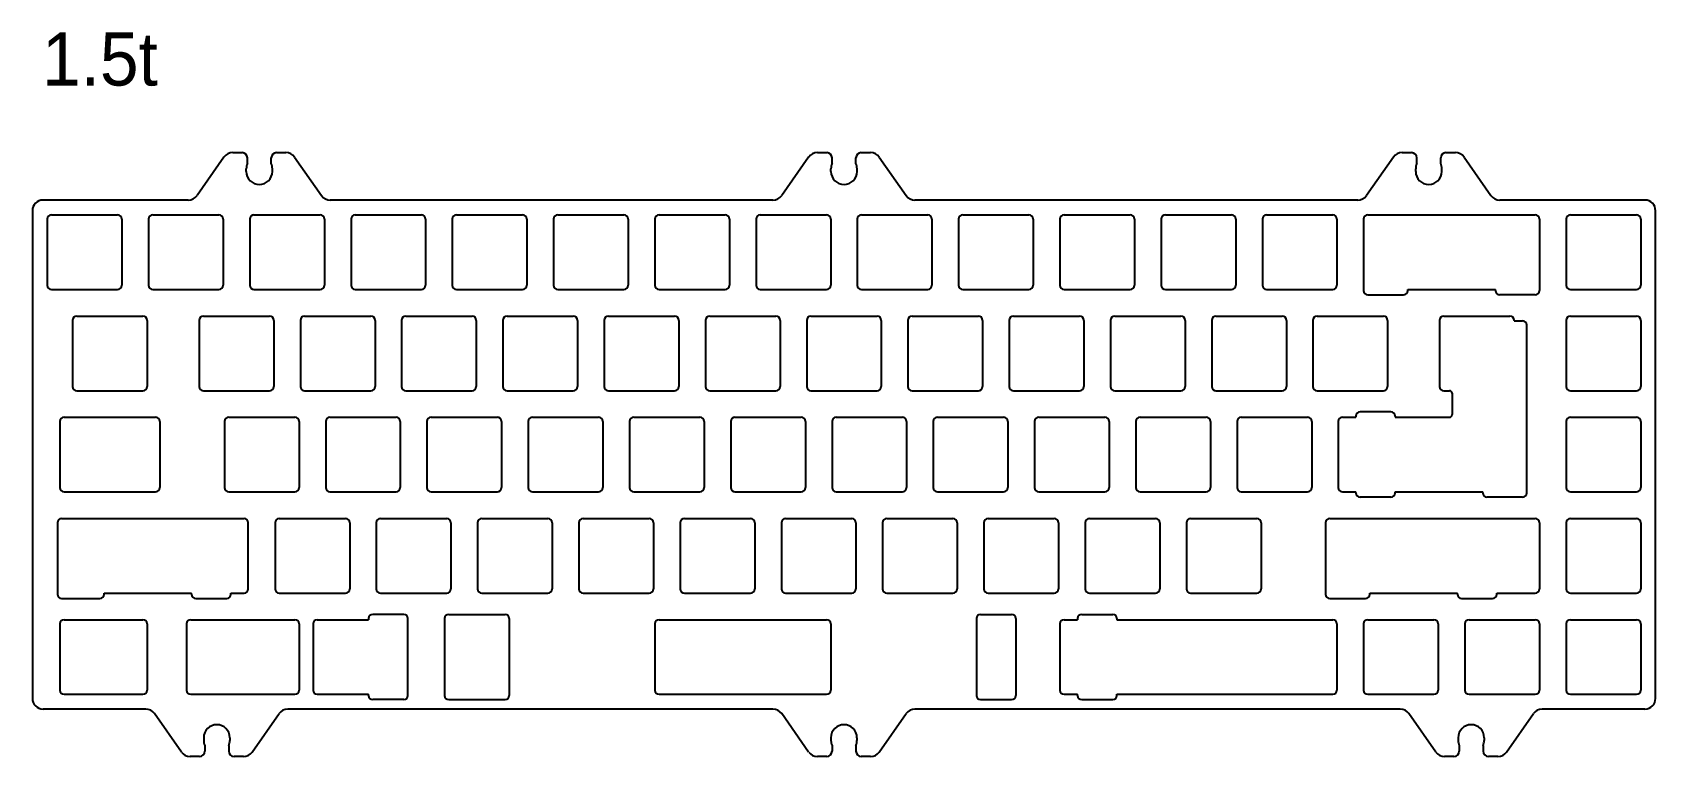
# Model space of a CAD drawing. Header units: millimetres. Extents: x 2 to 308, y 720 to 856.
import ezdxf

# ---------------------------------------------------------------- set-up
doc = ezdxf.new("R2010")
doc.units = ezdxf.units.MM
doc.styles.add('DD', font='', dxfattribs={"height": 3.2})
doc.styles.get('DD').set_extended_font_data('Gulim')

msp = doc.modelspace()

# ---------------------------------------------------------------- linework, layer by layer
for p, q in [((38.47, 832.56), (33.4, 825.32)), ((40.11, 833.41), (41.87, 833.41)), ((48.37, 833.41), (50.12, 833.41)), ((51.76, 832.56), (56.83, 825.32)), ((148.47, 832.56), (143.4, 825.32)), ((150.11, 833.41), (151.87, 833.41)), ((158.37, 833.41), (160.12, 833.41)), ((161.76, 832.56), (166.83, 825.32)), ((258.47, 832.56), (253.41, 825.32)), ((260.11, 833.41), (261.87, 833.41)), ((268.37, 833.41), (270.13, 833.41)), ((271.77, 832.56), (276.83, 825.32)), ((31.76, 824.47), (4.44, 824.47)), ((141.76, 824.47), (58.47, 824.47)), ((251.77, 824.47), (168.47, 824.47)), ((305.79, 824.47), (278.47, 824.47)), ((2.44, 822.47), (2.44, 730.67)), ((6.02, 821.69), (18.46, 821.69)), ((25.07, 821.69), (37.51, 821.69)), ((44.12, 821.69), (56.56, 821.69)), ((63.17, 821.69), (75.61, 821.69)), ((82.22, 821.69), (94.66, 821.69)), ((101.27, 821.69), (113.71, 821.69)), ((120.32, 821.69), (132.76, 821.69)), ((139.37, 821.69), (151.81, 821.69)), ((158.42, 821.69), (170.86, 821.69)), ((177.47, 821.69), (189.91, 821.69)), ((196.52, 821.69), (208.96, 821.69)), ((215.57, 821.69), (228.01, 821.69)), ((234.62, 821.69), (247.06, 821.69)), ((253.67, 821.69), (285.16, 821.69)), ((291.77, 821.69), (304.21, 821.69)), ((307.79, 730.67), (307.79, 822.47)), ((5.22, 820.89), (5.22, 808.45)), ((19.26, 820.89), (19.26, 808.45)), ((24.27, 820.89), (24.27, 808.45)), ((38.31, 820.89), (38.31, 808.45)), ((43.32, 820.89), (43.32, 808.45)), ((57.36, 820.89), (57.36, 808.45)), ((62.37, 820.89), (62.37, 808.45)), ((76.41, 820.89), (76.41, 808.45)), ((81.42, 820.89), (81.42, 808.45)), ((95.46, 820.89), (95.46, 808.45)), ((100.47, 820.89), (100.47, 808.45)), ((114.51, 820.89), (114.51, 808.45)), ((119.52, 820.89), (119.52, 808.45)), ((133.56, 820.89), (133.56, 808.45)), ((138.57, 820.89), (138.57, 808.45)), ((152.61, 820.89), (152.61, 808.45)), ((157.62, 820.89), (157.62, 808.45)), ((171.66, 820.89), (171.66, 808.45)), ((176.67, 820.89), (176.67, 808.45)), ((190.71, 820.89), (190.71, 808.45)), ((195.72, 820.89), (195.72, 808.45)), ((209.76, 820.89), (209.76, 808.45)), ((214.77, 820.89), (214.77, 808.45)), ((228.81, 820.89), (228.81, 808.45)), ((233.82, 820.89), (233.82, 808.45)), ((247.86, 820.89), (247.86, 808.45)), ((252.87, 820.89), (252.87, 807.45)), ((285.96, 820.89), (285.96, 807.45)), ((290.97, 820.89), (290.97, 808.45)), ((305.01, 820.89), (305.01, 808.45)), ((6.02, 807.65), (18.46, 807.65)), ((25.07, 807.65), (37.51, 807.65)), ((44.12, 807.65), (56.56, 807.65)), ((63.17, 807.65), (75.61, 807.65)), ((82.22, 807.65), (94.66, 807.65)), ((101.27, 807.65), (113.71, 807.65)), ((120.32, 807.65), (132.76, 807.65)), ((139.37, 807.65), (151.81, 807.65)), ((158.42, 807.65), (170.86, 807.65)), ((177.47, 807.65), (189.91, 807.65)), ((196.52, 807.65), (208.96, 807.65)), ((215.57, 807.65), (228.01, 807.65)), ((234.62, 807.65), (247.06, 807.65)), ((253.67, 806.65), (260.38, 806.65)), ((261.18, 807.45), (261.18, 807.65)), ((261.18, 807.65), (277.66, 807.65)), ((277.66, 807.45), (277.66, 807.65)), ((285.16, 806.65), (278.46, 806.65)), ((291.77, 807.65), (304.21, 807.65)), ((9.98, 801.84), (9.98, 789.4)), ((10.78, 802.64), (23.22, 802.64)), ((24.02, 801.84), (24.02, 789.4)), ((33.8, 801.84), (33.8, 789.4)), ((34.6, 802.64), (47.04, 802.64)), ((47.84, 801.84), (47.84, 789.4)), ((52.85, 801.84), (52.85, 789.4)), ((53.65, 802.64), (66.09, 802.64)), ((66.89, 801.84), (66.89, 789.4)), ((71.9, 801.84), (71.9, 789.4)), ((72.7, 802.64), (85.14, 802.64)), ((85.94, 801.84), (85.94, 789.4)), ((90.95, 801.84), (90.95, 789.4)), ((91.75, 802.64), (104.19, 802.64)), ((104.99, 801.84), (104.99, 789.4)), ((110, 801.84), (110, 789.4)), ((110.8, 802.64), (123.24, 802.64)), ((124.04, 801.84), (124.04, 789.4)), ((129.05, 801.84), (129.05, 789.4)), ((129.85, 802.64), (142.29, 802.64)), ((143.09, 801.84), (143.09, 789.4)), ((148.1, 801.84), (148.1, 789.4)), ((148.9, 802.64), (161.34, 802.64)), ((162.14, 801.84), (162.14, 789.4)), ((167.15, 801.84), (167.15, 789.4)), ((167.95, 802.64), (180.39, 802.64)), ((181.19, 801.84), (181.19, 789.4)), ((186.2, 801.84), (186.2, 789.4)), ((187, 802.64), (199.44, 802.64)), ((200.24, 801.84), (200.24, 789.4)), ((205.25, 801.84), (205.25, 789.4)), ((206.05, 802.64), (218.49, 802.64)), ((219.29, 801.84), (219.29, 789.4)), ((224.3, 801.84), (224.3, 789.4)), ((225.1, 802.64), (237.54, 802.64)), ((238.34, 801.84), (238.34, 789.4)), ((243.35, 801.84), (243.35, 789.4)), ((244.15, 802.64), (256.59, 802.64)), ((257.39, 801.84), (257.39, 789.4)), ((267.16, 801.84), (267.16, 789.4)), ((267.96, 802.64), (280.4, 802.64)), ((281.2, 801.84), (281.2, 801.73)), ((281.2, 801.73), (282.75, 801.73)), ((283.55, 769.35), (283.55, 800.93)), ((290.97, 801.84), (290.97, 789.4)), ((291.77, 802.64), (304.21, 802.64)), ((305.01, 801.84), (305.01, 789.4)), ((10.78, 788.6), (23.22, 788.6)), ((34.6, 788.6), (47.04, 788.6)), ((53.65, 788.6), (66.09, 788.6)), ((72.7, 788.6), (85.14, 788.6)), ((91.75, 788.6), (104.19, 788.6)), ((110.8, 788.6), (123.24, 788.6)), ((129.85, 788.6), (142.29, 788.6)), ((148.9, 788.6), (161.34, 788.6)), ((167.95, 788.6), (180.39, 788.6)), ((187, 788.6), (199.44, 788.6)), ((206.05, 788.6), (218.49, 788.6)), ((225.1, 788.6), (237.54, 788.6)), ((244.15, 788.6), (256.59, 788.6)), ((267.96, 788.6), (269.01, 788.6)), ((269.51, 788.1), (269.51, 784.09)), ((291.77, 788.6), (304.21, 788.6)), ((7.6, 782.79), (7.6, 770.35)), ((8.4, 783.59), (25.61, 783.59)), ((26.41, 782.79), (26.41, 770.35)), ((38.56, 782.79), (38.56, 770.35)), ((39.36, 783.59), (51.8, 783.59)), ((52.6, 782.79), (52.6, 770.35)), ((57.61, 782.79), (57.61, 770.35)), ((58.41, 783.59), (70.85, 783.59)), ((71.65, 782.79), (71.65, 770.35)), ((76.66, 782.79), (76.66, 770.35)), ((77.46, 783.59), (89.9, 783.59)), ((90.7, 782.79), (90.7, 770.35)), ((95.71, 782.79), (95.71, 770.35)), ((96.51, 783.59), (108.95, 783.59)), ((109.75, 782.79), (109.75, 770.35)), ((114.76, 782.79), (114.76, 770.35)), ((115.56, 783.59), (128, 783.59)), ((128.8, 782.79), (128.8, 770.35)), ((133.81, 782.79), (133.81, 770.35)), ((134.61, 783.59), (147.05, 783.59)), ((147.85, 782.79), (147.85, 770.35)), ((152.86, 782.79), (152.86, 770.35)), ((153.66, 783.59), (166.1, 783.59)), ((166.9, 782.79), (166.9, 770.35)), ((171.91, 782.79), (171.91, 770.35)), ((172.71, 783.59), (185.15, 783.59)), ((185.95, 782.79), (185.95, 770.35)), ((190.96, 782.79), (190.96, 770.35)), ((191.76, 783.59), (204.2, 783.59)), ((205, 782.79), (205, 770.35)), ((210.01, 782.79), (210.01, 770.35)), ((210.81, 783.59), (223.25, 783.59)), ((224.05, 782.79), (224.05, 770.35)), ((229.06, 782.79), (229.06, 770.35)), ((229.86, 783.59), (242.3, 783.59)), ((243.1, 782.79), (243.1, 770.35)), ((248.11, 782.79), (248.11, 770.35)), ((248.91, 783.59), (251.4, 783.59)), ((251.4, 783.79), (251.4, 783.59)), ((258, 784.59), (252.2, 784.59)), ((258.8, 783.79), (258.8, 783.59)), ((258.8, 783.59), (269.01, 783.59)), ((290.97, 782.79), (290.97, 770.35)), ((291.77, 783.59), (304.21, 783.59)), ((305.01, 782.79), (305.01, 770.35)), ((8.4, 769.55), (25.61, 769.55)), ((39.36, 769.55), (51.8, 769.55)), ((58.41, 769.55), (70.85, 769.55)), ((77.46, 769.55), (89.9, 769.55)), ((96.51, 769.55), (108.95, 769.55)), ((115.56, 769.55), (128, 769.55)), ((134.61, 769.55), (147.05, 769.55)), ((153.66, 769.55), (166.1, 769.55)), ((172.71, 769.55), (185.15, 769.55)), ((191.76, 769.55), (204.2, 769.55)), ((210.81, 769.55), (223.25, 769.55)), ((229.86, 769.55), (242.3, 769.55)), ((248.91, 769.55), (251.4, 769.55)), ((251.4, 769.35), (251.4, 769.55)), ((258.8, 769.35), (258.8, 769.55)), ((258.8, 769.55), (275.27, 769.55)), ((275.27, 769.35), (275.27, 769.55)), ((291.77, 769.55), (304.21, 769.55)), ((258, 768.55), (252.2, 768.55)), ((282.75, 768.55), (276.07, 768.55)), ((7.13, 763.74), (7.13, 750.3)), ((7.93, 764.54), (42.25, 764.54)), ((43.05, 751.3), (43.05, 763.74)), ((48.08, 763.74), (48.08, 751.3)), ((48.88, 764.54), (61.32, 764.54)), ((62.12, 763.74), (62.12, 751.3)), ((67.13, 763.74), (67.13, 751.3)), ((67.93, 764.54), (80.37, 764.54)), ((81.17, 763.74), (81.17, 751.3)), ((86.18, 763.74), (86.18, 751.3)), ((86.98, 764.54), (99.42, 764.54)), ((100.22, 763.74), (100.22, 751.3)), ((105.23, 763.74), (105.23, 751.3)), ((106.03, 764.54), (118.47, 764.54)), ((119.27, 763.74), (119.27, 751.3)), ((124.28, 763.74), (124.28, 751.3)), ((125.08, 764.54), (137.52, 764.54)), ((138.32, 763.74), (138.32, 751.3)), ((143.33, 763.74), (143.33, 751.3)), ((144.13, 764.54), (156.57, 764.54)), ((157.37, 763.74), (157.37, 751.3)), ((162.38, 763.74), (162.38, 751.3)), ((163.18, 764.54), (175.62, 764.54)), ((176.42, 763.74), (176.42, 751.3)), ((181.43, 763.74), (181.43, 751.3)), ((182.23, 764.54), (194.67, 764.54)), ((195.47, 763.74), (195.47, 751.3)), ((200.48, 763.74), (200.48, 751.3)), ((201.28, 764.54), (213.72, 764.54)), ((214.52, 763.74), (214.52, 751.3)), ((219.53, 763.74), (219.53, 751.3)), ((220.33, 764.54), (232.77, 764.54)), ((233.57, 763.74), (233.57, 751.3)), ((245.73, 763.74), (245.73, 750.3)), ((246.53, 764.54), (285.16, 764.54)), ((285.96, 763.74), (285.96, 751.3)), ((290.97, 763.74), (290.97, 751.3)), ((291.77, 764.54), (304.21, 764.54)), ((305.01, 763.74), (305.01, 751.3)), ((7.93, 749.5), (15.11, 749.5)), ((15.91, 750.3), (15.91, 750.5)), ((15.91, 750.5), (32.39, 750.5)), ((32.39, 750.3), (32.39, 750.5)), ((33.19, 749.5), (38.99, 749.5)), ((39.79, 750.3), (39.79, 750.5)), ((39.79, 750.5), (42.25, 750.5)), ((48.88, 750.5), (61.32, 750.5)), ((67.93, 750.5), (80.37, 750.5)), ((86.98, 750.5), (99.42, 750.5)), ((106.03, 750.5), (118.47, 750.5)), ((125.08, 750.5), (137.52, 750.5)), ((144.13, 750.5), (156.57, 750.5)), ((163.18, 750.5), (175.62, 750.5)), ((182.23, 750.5), (194.67, 750.5)), ((201.28, 750.5), (213.72, 750.5)), ((220.33, 750.5), (232.77, 750.5)), ((246.53, 749.5), (253.24, 749.5)), ((254.04, 750.3), (254.04, 750.5)), ((254.04, 750.5), (270.51, 750.5)), ((270.51, 750.3), (270.51, 750.5)), ((271.31, 749.5), (277.11, 749.5)), ((277.91, 750.3), (277.91, 750.5)), ((277.91, 750.5), (285.16, 750.5)), ((291.77, 750.5), (304.21, 750.5)), ((8.4, 745.49), (23.22, 745.49)), ((32.22, 745.49), (51.8, 745.49)), ((56.03, 745.49), (65.69, 745.49)), ((65.69, 745.69), (65.69, 745.49)), ((72.29, 746.49), (66.49, 746.49)), ((73.09, 731.25), (73.09, 745.69)), ((79.95, 745.69), (79.95, 731.25)), ((80.75, 746.49), (91.35, 746.49)), ((92.15, 745.69), (92.15, 731.25)), ((120.32, 745.49), (151.81, 745.49)), ((180.02, 745.69), (180.02, 731.25)), ((180.82, 746.49), (186.62, 746.49)), ((187.42, 745.69), (187.42, 731.25)), ((196.52, 745.49), (199.07, 745.49)), ((199.07, 745.69), (199.07, 745.49)), ((199.87, 746.49), (205.67, 746.49)), ((206.47, 745.69), (206.47, 745.49)), ((206.47, 745.49), (247.06, 745.49)), ((253.67, 745.49), (266.11, 745.49)), ((272.72, 745.49), (285.16, 745.49)), ((291.77, 745.49), (304.21, 745.49)), ((7.6, 744.69), (7.6, 732.25)), ((24.02, 744.69), (24.02, 732.25)), ((31.42, 744.69), (31.42, 732.25)), ((52.6, 744.69), (52.6, 732.25)), ((55.23, 744.69), (55.23, 732.25)), ((119.52, 744.69), (119.52, 732.25)), ((152.61, 744.69), (152.61, 732.25)), ((195.72, 744.69), (195.72, 732.25)), ((247.86, 744.69), (247.86, 732.25)), ((252.87, 744.69), (252.87, 732.25)), ((266.91, 744.69), (266.91, 732.25)), ((271.92, 744.69), (271.92, 732.25)), ((285.96, 744.69), (285.96, 732.25)), ((290.97, 744.69), (290.97, 732.25)), ((305.01, 744.69), (305.01, 732.25)), ((8.4, 731.45), (23.22, 731.45)), ((32.22, 731.45), (51.8, 731.45)), ((56.03, 731.45), (65.69, 731.45)), ((65.69, 731.25), (65.69, 731.45)), ((72.29, 730.45), (66.49, 730.45)), ((80.75, 730.45), (91.35, 730.45)), ((120.32, 731.45), (151.81, 731.45)), ((180.82, 730.45), (186.62, 730.45)), ((196.52, 731.45), (199.07, 731.45)), ((199.07, 731.25), (199.07, 731.45)), ((199.87, 730.45), (205.67, 730.45)), ((206.47, 731.25), (206.47, 731.45)), ((206.47, 731.45), (247.06, 731.45)), ((253.67, 731.45), (266.11, 731.45)), ((272.72, 731.45), (285.16, 731.45)), ((291.77, 731.45), (304.21, 731.45)), ((23.76, 728.67), (4.44, 728.67)), ((30.47, 720.58), (25.4, 727.82)), ((43.76, 720.58), (48.83, 727.82)), ((141.76, 728.67), (50.47, 728.67)), ((148.47, 720.58), (143.4, 727.82)), ((161.76, 720.58), (166.83, 727.82)), ((259.77, 728.67), (168.47, 728.67)), ((266.47, 720.58), (261.41, 727.82)), ((279.77, 720.58), (284.83, 727.82)), ((305.79, 728.67), (286.47, 728.67)), ((33.86, 719.73), (32.11, 719.73)), ((42.12, 719.73), (40.36, 719.73)), ((151.86, 719.73), (150.11, 719.73)), ((160.12, 719.73), (158.36, 719.73)), ((269.87, 719.73), (268.11, 719.73)), ((278.13, 719.73), (276.37, 719.73))]:
    msp.add_line(p, q)
at = {"linetype": 'Continuous'}
for p, q in [((42.87, 831.33), (42.87, 832.41)), ((47.37, 831.33), (47.37, 832.41)), ((152.87, 831.33), (152.87, 832.41)), ((157.37, 831.33), (157.37, 832.41)), ((262.87, 831.33), (262.87, 832.41)), ((267.37, 831.33), (267.37, 832.41)), ((42.67, 829.86), (42.67, 830.36)), ((47.57, 829.86), (47.57, 830.36)), ((152.67, 829.86), (152.67, 830.36)), ((157.57, 829.86), (157.57, 830.36)), ((262.67, 829.86), (262.67, 830.36)), ((267.57, 829.86), (267.57, 830.36)), ((34.66, 723.28), (34.66, 722.78)), ((34.86, 721.81), (34.86, 720.73)), ((39.36, 721.81), (39.36, 720.73)), ((39.56, 723.28), (39.56, 722.78)), ((152.66, 723.28), (152.66, 722.78)), ((152.86, 721.81), (152.86, 720.73)), ((157.36, 721.81), (157.36, 720.73)), ((157.56, 723.28), (157.56, 722.78)), ((270.67, 723.28), (270.67, 722.78)), ((270.87, 721.81), (270.87, 720.73)), ((275.37, 721.81), (275.37, 720.73)), ((275.57, 723.28), (275.57, 722.78))]:
    msp.add_line(p, q, dxfattribs=at)
for centre, radius, start, end in [((40.11, 831.41), 2, 90, 145), ((50.12, 831.41), 2, 35, 90), ((150.11, 831.41), 2, 90, 145), ((160.12, 831.41), 2, 35, 90), ((260.11, 831.41), 2, 90, 145), ((270.13, 831.41), 2, 35, 90), ((4.44, 822.47), 2, 90, 180), ((31.76, 826.47), 2, 270, 325), ((58.47, 826.47), 2, 215, 270), ((141.76, 826.47), 2, 270, 325), ((168.47, 826.47), 2, 215, 270), ((251.77, 826.47), 2, 270, 325), ((278.47, 826.47), 2, 215, 270), ((305.79, 822.47), 2, 0, 90), ((6.02, 820.89), 0.8, 90, 180), ((18.46, 820.89), 0.8, 0, 90), ((25.07, 820.89), 0.8, 90, 180), ((37.51, 820.89), 0.8, 0, 90), ((44.12, 820.89), 0.8, 90, 180), ((56.56, 820.89), 0.8, 0, 90), ((63.17, 820.89), 0.8, 90, 180), ((75.61, 820.89), 0.8, 0, 90), ((82.22, 820.89), 0.8, 90, 180), ((94.66, 820.89), 0.8, 0, 90), ((101.27, 820.89), 0.8, 90, 180), ((113.71, 820.89), 0.8, 0, 90), ((120.32, 820.89), 0.8, 90, 180), ((132.76, 820.89), 0.8, 0, 90), ((139.37, 820.89), 0.8, 90, 180), ((151.81, 820.89), 0.8, 0, 90), ((158.42, 820.89), 0.8, 90, 180), ((170.86, 820.89), 0.8, 0, 90), ((177.47, 820.89), 0.8, 90, 180), ((189.91, 820.89), 0.8, 0, 90), ((196.52, 820.89), 0.8, 90, 180), ((208.96, 820.89), 0.8, 0, 90), ((215.57, 820.89), 0.8, 90, 180), ((228.01, 820.89), 0.8, 0, 90), ((234.62, 820.89), 0.8, 90, 180), ((247.06, 820.89), 0.8, 0, 90), ((253.67, 820.89), 0.8, 90, 180), ((285.16, 820.89), 0.8, 0, 90), ((291.77, 820.89), 0.8, 90, 180), ((304.21, 820.89), 0.8, 0, 90), ((6.02, 808.45), 0.8, 180, 270), ((18.46, 808.45), 0.8, 270, 0), ((25.07, 808.45), 0.8, 180, 270), ((37.51, 808.45), 0.8, 270, 0), ((44.12, 808.45), 0.8, 180, 270), ((56.56, 808.45), 0.8, 270, 0), ((63.17, 808.45), 0.8, 180, 270), ((75.61, 808.45), 0.8, 270, 0), ((82.22, 808.45), 0.8, 180, 270), ((94.66, 808.45), 0.8, 270, 0), ((101.27, 808.45), 0.8, 180, 270), ((113.71, 808.45), 0.8, 270, 0), ((120.32, 808.45), 0.8, 180, 270), ((132.76, 808.45), 0.8, 270, 0), ((139.37, 808.45), 0.8, 180, 270), ((151.81, 808.45), 0.8, 270, 0), ((158.42, 808.45), 0.8, 180, 270), ((170.86, 808.45), 0.8, 270, 0), ((177.47, 808.45), 0.8, 180, 270), ((189.91, 808.45), 0.8, 270, 0), ((196.52, 808.45), 0.8, 180, 270), ((208.96, 808.45), 0.8, 270, 0), ((215.57, 808.45), 0.8, 180, 270), ((228.01, 808.45), 0.8, 270, 0), ((234.62, 808.45), 0.8, 180, 270), ((247.06, 808.45), 0.8, 270, 0), ((253.67, 807.45), 0.8, 180, 270), ((260.38, 807.45), 0.8, 270, 0), ((278.46, 807.45), 0.8, 180, 270), ((285.16, 807.45), 0.8, 270, 0), ((291.77, 808.45), 0.8, 180, 270), ((304.21, 808.45), 0.8, 270, 0), ((10.78, 801.84), 0.8, 90, 180), ((23.22, 801.84), 0.8, 0, 90), ((34.6, 801.84), 0.8, 90, 180), ((47.04, 801.84), 0.8, 0, 90), ((53.65, 801.84), 0.8, 90, 180), ((66.09, 801.84), 0.8, 0, 90), ((72.7, 801.84), 0.8, 90, 180), ((85.14, 801.84), 0.8, 0, 90), ((91.75, 801.84), 0.8, 90, 180), ((104.19, 801.84), 0.8, 0, 90), ((110.8, 801.84), 0.8, 90, 180), ((123.24, 801.84), 0.8, 0, 90), ((129.85, 801.84), 0.8, 90, 180), ((142.29, 801.84), 0.8, 0, 90), ((148.9, 801.84), 0.8, 90, 180), ((161.34, 801.84), 0.8, 0, 90), ((167.95, 801.84), 0.8, 90, 180), ((180.39, 801.84), 0.8, 0, 90), ((187, 801.84), 0.8, 90, 180), ((199.44, 801.84), 0.8, 0, 90), ((206.05, 801.84), 0.8, 90, 180), ((218.49, 801.84), 0.8, 0, 90), ((225.1, 801.84), 0.8, 90, 180), ((237.54, 801.84), 0.8, 0, 90), ((244.15, 801.84), 0.8, 90, 180), ((256.59, 801.84), 0.8, 0, 90), ((267.96, 801.84), 0.8, 90, 180), ((280.4, 801.84), 0.8, 0, 90), ((282.75, 800.93), 0.8, 0, 90), ((291.77, 801.84), 0.8, 90, 180), ((304.21, 801.84), 0.8, 0, 90), ((10.78, 789.4), 0.8, 180, 270), ((23.22, 789.4), 0.8, 270, 0), ((34.6, 789.4), 0.8, 180, 270), ((47.04, 789.4), 0.8, 270, 0), ((53.65, 789.4), 0.8, 180, 270), ((66.09, 789.4), 0.8, 270, 0), ((72.7, 789.4), 0.8, 180, 270), ((85.14, 789.4), 0.8, 270, 0), ((91.75, 789.4), 0.8, 180, 270), ((104.19, 789.4), 0.8, 270, 0), ((110.8, 789.4), 0.8, 180, 270), ((123.24, 789.4), 0.8, 270, 0), ((129.85, 789.4), 0.8, 180, 270), ((142.29, 789.4), 0.8, 270, 0), ((148.9, 789.4), 0.8, 180, 270), ((161.34, 789.4), 0.8, 270, 0), ((167.95, 789.4), 0.8, 180, 270), ((180.39, 789.4), 0.8, 270, 0), ((187, 789.4), 0.8, 180, 270), ((199.44, 789.4), 0.8, 270, 0), ((206.05, 789.4), 0.8, 180, 270), ((218.49, 789.4), 0.8, 270, 0), ((225.1, 789.4), 0.8, 180, 270), ((237.54, 789.4), 0.8, 270, 0), ((244.15, 789.4), 0.8, 180, 270), ((256.59, 789.4), 0.8, 270, 0), ((267.96, 789.4), 0.8, 180, 270), ((269.01, 788.1), 0.5, 0, 90), ((291.77, 789.4), 0.8, 180, 270), ((304.21, 789.4), 0.8, 270, 0), ((8.4, 782.79), 0.8, 90, 180), ((25.61, 782.79), 0.8, 0, 90), ((39.36, 782.79), 0.8, 90, 180), ((51.8, 782.79), 0.8, 0, 90), ((58.41, 782.79), 0.8, 90, 180), ((70.85, 782.79), 0.8, 0, 90), ((77.46, 782.79), 0.8, 90, 180), ((89.9, 782.79), 0.8, 0, 90), ((96.51, 782.79), 0.8, 90, 180), ((108.95, 782.79), 0.8, 0, 90), ((115.56, 782.79), 0.8, 90, 180), ((128, 782.79), 0.8, 0, 90), ((134.61, 782.79), 0.8, 90, 180), ((147.05, 782.79), 0.8, 0, 90), ((153.66, 782.79), 0.8, 90, 180), ((166.1, 782.79), 0.8, 0, 90), ((172.71, 782.79), 0.8, 90, 180), ((185.15, 782.79), 0.8, 0, 90), ((191.76, 782.79), 0.8, 90, 180), ((204.2, 782.79), 0.8, 0, 90), ((210.81, 782.79), 0.8, 90, 180), ((223.25, 782.79), 0.8, 0, 90), ((229.86, 782.79), 0.8, 90, 180), ((242.3, 782.79), 0.8, 0, 90), ((248.91, 782.79), 0.8, 90, 180), ((252.2, 783.79), 0.8, 90, 180), ((258, 783.79), 0.8, 360, 90), ((269.01, 784.09), 0.5, 270, 0), ((291.77, 782.79), 0.8, 90, 180), ((304.21, 782.79), 0.8, 0, 90), ((8.4, 770.35), 0.8, 180, 270), ((25.61, 770.35), 0.8, 270, 0), ((39.36, 770.35), 0.8, 180, 270), ((51.8, 770.35), 0.8, 270, 0), ((58.41, 770.35), 0.8, 180, 270), ((70.85, 770.35), 0.8, 270, 0), ((77.46, 770.35), 0.8, 180, 270), ((89.9, 770.35), 0.8, 270, 0), ((96.51, 770.35), 0.8, 180, 270), ((108.95, 770.35), 0.8, 270, 0), ((115.56, 770.35), 0.8, 180, 270), ((128, 770.35), 0.8, 270, 0), ((134.61, 770.35), 0.8, 180, 270), ((147.05, 770.35), 0.8, 270, 0), ((153.66, 770.35), 0.8, 180, 270), ((166.1, 770.35), 0.8, 270, 0), ((172.71, 770.35), 0.8, 180, 270), ((185.15, 770.35), 0.8, 270, 0), ((191.76, 770.35), 0.8, 180, 270), ((204.2, 770.35), 0.8, 270, 0), ((210.81, 770.35), 0.8, 180, 270), ((223.25, 770.35), 0.8, 270, 0), ((229.86, 770.35), 0.8, 180, 270), ((242.3, 770.35), 0.8, 270, 0), ((248.91, 770.35), 0.8, 180, 270), ((291.77, 770.35), 0.8, 180, 270), ((304.21, 770.35), 0.8, 270, 0), ((252.2, 769.35), 0.8, 180, 270), ((258, 769.35), 0.8, 270, 0), ((276.07, 769.35), 0.8, 180, 270), ((282.75, 769.35), 0.8, 270, 0), ((7.93, 763.74), 0.8, 90, 180), ((42.25, 763.74), 0.8, 0, 90), ((48.88, 763.74), 0.8, 90, 180), ((61.32, 763.74), 0.8, 0, 90), ((67.93, 763.74), 0.8, 90, 180), ((80.37, 763.74), 0.8, 0, 90), ((86.98, 763.74), 0.8, 90, 180), ((99.42, 763.74), 0.8, 0, 90), ((106.03, 763.74), 0.8, 90, 180), ((118.47, 763.74), 0.8, 0, 90), ((125.08, 763.74), 0.8, 90, 180), ((137.52, 763.74), 0.8, 0, 90), ((144.13, 763.74), 0.8, 90, 180), ((156.57, 763.74), 0.8, 0, 90), ((163.18, 763.74), 0.8, 90, 180), ((175.62, 763.74), 0.8, 0, 90), ((182.23, 763.74), 0.8, 90, 180), ((194.67, 763.74), 0.8, 0, 90), ((201.28, 763.74), 0.8, 90, 180), ((213.72, 763.74), 0.8, 0, 90), ((220.33, 763.74), 0.8, 90, 180), ((232.77, 763.74), 0.8, 0, 90), ((246.53, 763.74), 0.8, 90, 180), ((285.16, 763.74), 0.8, 0, 90), ((291.77, 763.74), 0.8, 90, 180), ((304.21, 763.74), 0.8, 0, 90), ((42.25, 751.3), 0.8, 270, 0), ((48.88, 751.3), 0.8, 180, 270), ((61.32, 751.3), 0.8, 270, 0), ((67.93, 751.3), 0.8, 180, 270), ((80.37, 751.3), 0.8, 270, 0), ((86.98, 751.3), 0.8, 180, 270), ((99.42, 751.3), 0.8, 270, 0), ((106.03, 751.3), 0.8, 180, 270), ((118.47, 751.3), 0.8, 270, 0), ((125.08, 751.3), 0.8, 180, 270), ((137.52, 751.3), 0.8, 270, 0), ((144.13, 751.3), 0.8, 180, 270), ((156.57, 751.3), 0.8, 270, 0), ((163.18, 751.3), 0.8, 180, 270), ((175.62, 751.3), 0.8, 270, 0), ((182.23, 751.3), 0.8, 180, 270), ((194.67, 751.3), 0.8, 270, 0), ((201.28, 751.3), 0.8, 180, 270), ((213.72, 751.3), 0.8, 270, 0), ((220.33, 751.3), 0.8, 180, 270), ((232.77, 751.3), 0.8, 270, 0), ((285.16, 751.3), 0.8, 270, 0), ((291.77, 751.3), 0.8, 180, 270), ((304.21, 751.3), 0.8, 270, 0), ((7.93, 750.3), 0.8, 180, 270), ((15.11, 750.3), 0.8, 270, 0), ((33.19, 750.3), 0.8, 180, 270), ((38.99, 750.3), 0.8, 270, 0), ((246.53, 750.3), 0.8, 180, 270), ((253.24, 750.3), 0.8, 270, 0), ((271.31, 750.3), 0.8, 180, 270), ((277.11, 750.3), 0.8, 270, 0), ((8.4, 744.69), 0.8, 90, 180), ((23.22, 744.69), 0.8, 0, 90), ((32.22, 744.69), 0.8, 90, 180), ((51.8, 744.69), 0.8, 0, 90), ((56.03, 744.69), 0.8, 90, 180), ((66.49, 745.69), 0.8, 90, 180), ((72.29, 745.69), 0.8, 0, 90), ((80.75, 745.69), 0.8, 90, 180), ((91.35, 745.69), 0.8, 0, 90), ((120.32, 744.69), 0.8, 90, 180), ((151.81, 744.69), 0.8, 0, 90), ((180.82, 745.69), 0.8, 90, 180), ((186.62, 745.69), 0.8, 0, 90), ((196.52, 744.69), 0.8, 90, 180), ((199.87, 745.69), 0.8, 90, 180), ((205.67, 745.69), 0.8, 0, 90), ((247.06, 744.69), 0.8, 0, 90), ((253.67, 744.69), 0.8, 90, 180), ((266.11, 744.69), 0.8, 0, 90), ((272.72, 744.69), 0.8, 90, 180), ((285.16, 744.69), 0.8, 0, 90), ((291.77, 744.69), 0.8, 90, 180), ((304.21, 744.69), 0.8, 0, 90), ((4.44, 730.67), 2, 180, 270), ((8.4, 732.25), 0.8, 180, 270), ((23.22, 732.25), 0.8, 270, 0), ((32.22, 732.25), 0.8, 180, 270), ((51.8, 732.25), 0.8, 270, 0), ((56.03, 732.25), 0.8, 180, 270), ((66.49, 731.25), 0.8, 180, 270), ((72.29, 731.25), 0.8, 270, 0), ((80.75, 731.25), 0.8, 180, 270), ((91.35, 731.25), 0.8, 270, 0), ((120.32, 732.25), 0.8, 180, 270), ((151.81, 732.25), 0.8, 270, 0), ((180.82, 731.25), 0.8, 180, 270), ((186.62, 731.25), 0.8, 270, 0), ((196.52, 732.25), 0.8, 180, 270), ((199.87, 731.25), 0.8, 180, 270), ((205.67, 731.25), 0.8, 270, 360), ((247.06, 732.25), 0.8, 270, 0), ((253.67, 732.25), 0.8, 180, 270), ((266.11, 732.25), 0.8, 270, 0), ((272.72, 732.25), 0.8, 180, 270), ((285.16, 732.25), 0.8, 270, 0), ((291.77, 732.25), 0.8, 180, 270), ((304.21, 732.25), 0.8, 270, 0), ((305.79, 730.67), 2, 270, 0), ((23.76, 726.67), 2, 35, 90), ((50.47, 726.67), 2, 90, 145), ((141.76, 726.67), 2, 35, 90), ((168.47, 726.67), 2, 90, 145), ((259.77, 726.67), 2, 35, 90), ((286.47, 726.67), 2, 90, 145), ((32.11, 721.73), 2, 215, 270), ((42.12, 721.73), 2, 270, 325), ((150.11, 721.73), 2, 215, 270), ((160.12, 721.73), 2, 270, 325), ((268.11, 721.73), 2, 215, 270), ((278.13, 721.73), 2, 270, 325)]:
    msp.add_arc(centre, radius, start, end)
for centre, radius, start, end in [((41.87, 832.41), 1, 0, 90), ((45.12, 830.36), 2.45, 156.6886, 180), ((48.37, 832.41), 1, 90, 180), ((45.12, 830.36), 2.45, 0, 23.3114), ((151.87, 832.41), 1, 0, 90), ((155.12, 830.36), 2.45, 156.6886, 180), ((158.37, 832.41), 1, 90, 180), ((155.12, 830.36), 2.45, 0, 23.3114), ((261.87, 832.41), 1, 0, 90), ((265.12, 830.36), 2.45, 156.6886, 180), ((268.37, 832.41), 1, 90, 180), ((265.12, 830.36), 2.45, 0, 23.3114), ((45.12, 829.86), 2.45, 180, 0), ((155.12, 829.86), 2.45, 180, 0), ((265.12, 829.86), 2.45, 180, 0), ((37.11, 723.28), 2.45, 0, 180), ((155.11, 723.28), 2.45, 0, 180), ((273.12, 723.28), 2.45, 0, 180), ((33.86, 720.73), 1, 270, 0), ((37.11, 722.78), 2.45, 180, 203.3114), ((37.11, 722.78), 2.45, 336.6886, 0), ((40.36, 720.73), 1, 180, 270), ((151.86, 720.73), 1, 270, 0), ((155.11, 722.78), 2.45, 180, 203.3114), ((155.11, 722.78), 2.45, 336.6886, 0), ((158.36, 720.73), 1, 180, 270), ((269.87, 720.73), 1, 270, 0), ((273.12, 722.78), 2.45, 180, 203.3114), ((273.12, 722.78), 2.45, 336.6886, 0), ((276.37, 720.73), 1, 180, 270)]:
    msp.add_arc(centre, radius, start, end, dxfattribs=at)

# ---------------------------------------------------------------- texts
at = {"style": 'DD'}
msp.add_text('1.5t', height=10, dxfattribs=at).set_placement((4.22, 846.03))

doc.saveas('drawing.dxf')
